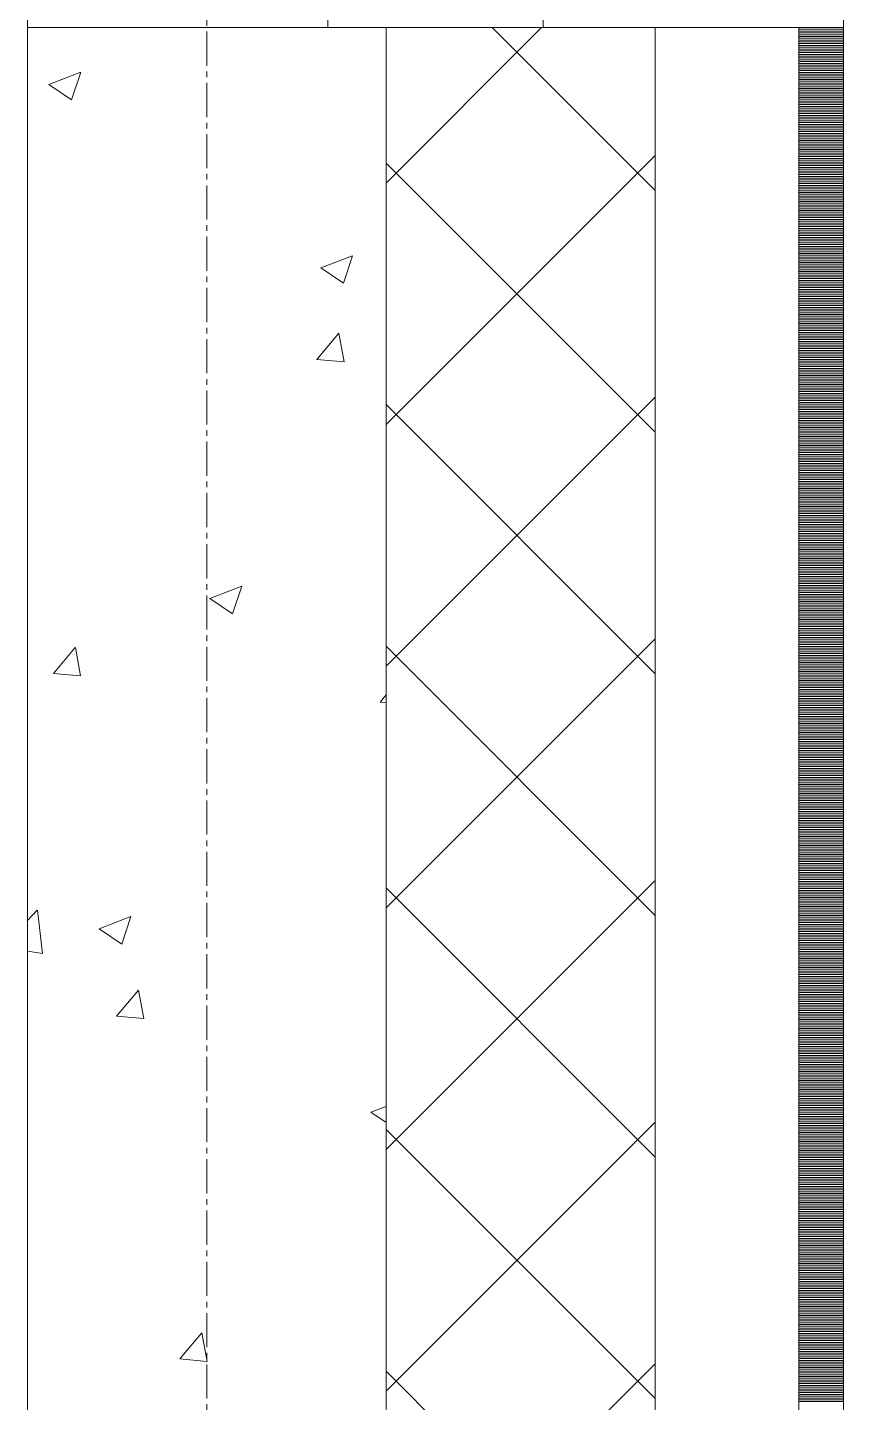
# Model space of a CAD drawing. Header units: millimetres. Extents: x -7155 to 483283, y -227682 to 148426.
# Drawn here: x 20000 to 20455, y 33933 to 34700 of the extents above; entities that cross this region are included whole.
import ezdxf

# ---------------------------------------------------------------- set-up
doc = ezdxf.new("R2010")
doc.units = ezdxf.units.MM
doc.linetypes.add('CENTER2', pattern=[28.575, 19.05, -3.175, 3.175, -3.175])
for name, color, linetype, lineweight in [('A-Wall_Материал_Газоблок_Контур', 250, 'Continuous', 0), ('АР_Окна', 4, 'Continuous', 5), ('АР_Стены ПЕНОблок', 52, 'Continuous', 20), ('АР_Тонкая', 254, 'Continuous', 5), ('АР_Утеплитель', 31, 'Continuous', 0), ('АР_Штриховка', 8, 'Continuous', 0)]:
    doc.layers.add(name, color=color, linetype=linetype, lineweight=lineweight)
doc.layers.add('АР_Оси_РД_100', color=7, linetype='Continuous', lineweight=0, true_color=0x525252)
doc.layers.add('РД_Оси_100', color=7, linetype='Continuous', lineweight=0, true_color=0x525252)

# ---------------------------------------------------------------- blocks, each defined once
blk = doc.blocks.new('СОШ_2200_АР_ОСИ_М100_28.05.24')
at = {"layer": 'АР_Оси_РД_100', "linetype": 'CENTER2'}
blk.add_line((20100, -6155), (20100, 139938.679), dxfattribs=at)

msp = doc.modelspace()

# ---------------------------------------------------------------- linework, layer by layer
at = {"layer": 'A-Wall_Материал_Газоблок_Контур', "color": 18, "linetype": 'Continuous', "lineweight": 0, "true_color": 0x000000}
for p, q in [((20000, 38000), (20000, 34700)), ((20455, 34700), (20455, 38000))]:
    msp.add_line(p, q, dxfattribs=at)
at = {"layer": 'АР_Окна', "color": 18, "linetype": 'Continuous', "lineweight": 5, "true_color": 0x000000}
msp.add_line((20455, 38000), (20455, 34700), dxfattribs=at)
msp.add_lwpolyline([(20287.5, 34750), (20287.5, 34700), (20167.5, 34700), (20167.5, 34750)], close=True, dxfattribs=at)
at = {"layer": 'АР_Стены ПЕНОблок', "color": 18, "linetype": 'Continuous', "lineweight": 20, "true_color": 0x000000}
for p, q in [((20200, 34700), (20000, 34700)), ((20000, 34700), (20000, 33700)), ((20200, 33700), (20200, 34700))]:
    msp.add_line(p, q, dxfattribs=at)
at = {"layer": 'АР_Тонкая', "color": 18, "linetype": 'Continuous', "lineweight": 5, "true_color": 0x000000}
for p, q in [((20430, 34700), (20350, 34700)), ((20350, 34700), (20350, 33700)), ((20430, 33700), (20430, 34700)), ((20455, 34700), (20430, 34700)), ((20430, 34700), (20430, 33700)), ((20455, 33700), (20455, 34700))]:
    msp.add_line(p, q, dxfattribs=at)
at = {"layer": 'АР_Утеплитель', "color": 18, "linetype": 'Continuous', "lineweight": 0, "true_color": 0x000000}
for p, q in [((20350, 34700), (20200, 34700)), ((20200, 34700), (20200, 33700)), ((20350, 33700), (20350, 34700))]:
    msp.add_line(p, q, dxfattribs=at)
at = {"layer": 'АР_Штриховка', "color": 18, "linetype": 'Continuous', "lineweight": 0, "true_color": 0x000000}
for p, q in [((20200, 34613.31), (20286.69, 34700)), ((20350, 34609.17), (20259.17, 34700)), ((20430, 34699), (20455, 34699)), ((20430, 34698), (20455, 34698)), ((20430, 34697), (20455, 34697)), ((20430, 34696), (20455, 34696)), ((20430, 34695), (20455, 34695)), ((20430, 34694), (20455, 34694)), ((20430, 34693), (20455, 34693)), ((20430, 34692), (20455, 34692)), ((20430, 34691), (20455, 34691)), ((20430, 34690), (20455, 34690)), ((20430, 34689), (20455, 34689)), ((20430, 34688), (20455, 34688)), ((20430, 34687), (20455, 34687)), ((20430, 34686), (20455, 34686)), ((20430, 34685), (20455, 34685)), ((20430, 34684), (20455, 34684)), ((20430, 34683), (20455, 34683)), ((20430, 34682), (20455, 34682)), ((20430, 34681), (20455, 34681)), ((20430, 34680), (20455, 34680)), ((20430, 34679), (20455, 34679)), ((20430, 34678), (20455, 34678)), ((20430, 34677), (20455, 34677)), ((20011.89, 34668.23), (20029.68, 34675.06)), ((20024.52, 34659.68), (20029.67, 34675.03)), ((20430, 34676), (20455, 34676)), ((20430, 34675), (20455, 34675)), ((20430, 34674), (20455, 34674)), ((20430, 34673), (20455, 34673)), ((20430, 34672), (20455, 34672)), ((20430, 34671), (20455, 34671)), ((20430, 34670), (20455, 34670)), ((20430, 34669), (20455, 34669)), ((20011.88, 34668.2), (20024.51, 34659.68)), ((20430, 34668), (20455, 34668)), ((20430, 34667), (20455, 34667)), ((20430, 34666), (20455, 34666)), ((20430, 34665), (20455, 34665)), ((20430, 34664), (20455, 34664)), ((20430, 34663), (20455, 34663)), ((20430, 34662), (20455, 34662)), ((20430, 34661), (20455, 34661)), ((20430, 34660), (20455, 34660)), ((20430, 34659), (20455, 34659)), ((20430, 34658), (20455, 34658)), ((20430, 34657), (20455, 34657)), ((20430, 34656), (20455, 34656)), ((20430, 34655), (20455, 34655)), ((20430, 34654), (20455, 34654)), ((20430, 34653), (20455, 34653)), ((20430, 34652), (20455, 34652)), ((20430, 34651), (20455, 34651)), ((20430, 34650), (20455, 34650)), ((20430, 34649), (20455, 34649)), ((20430, 34648), (20455, 34648)), ((20430, 34647), (20455, 34647)), ((20430, 34646), (20455, 34646)), ((20430, 34645), (20455, 34645)), ((20430, 34644), (20455, 34644)), ((20430, 34643), (20455, 34643)), ((20430, 34642), (20455, 34642)), ((20430, 34641), (20455, 34641)), ((20430, 34640), (20455, 34640)), ((20430, 34639), (20455, 34639)), ((20430, 34638), (20455, 34638)), ((20430, 34637), (20455, 34637)), ((20430, 34636), (20455, 34636)), ((20430, 34635), (20455, 34635)), ((20430, 34634), (20455, 34634)), ((20430, 34633), (20455, 34633)), ((20430, 34632), (20455, 34632)), ((20430, 34631), (20455, 34631)), ((20200, 34478.61), (20350, 34628.61)), ((20350, 34474.46), (20200, 34624.46)), ((20430, 34630), (20455, 34630)), ((20430, 34629), (20455, 34629)), ((20430, 34628), (20455, 34628)), ((20430, 34627), (20455, 34627)), ((20430, 34626), (20455, 34626)), ((20430, 34625), (20455, 34625)), ((20430, 34624), (20455, 34624)), ((20430, 34623), (20455, 34623)), ((20430, 34622), (20455, 34622)), ((20430, 34621), (20455, 34621)), ((20430, 34620), (20455, 34620)), ((20430, 34619), (20455, 34619)), ((20430, 34618), (20455, 34618)), ((20430, 34617), (20455, 34617)), ((20430, 34616), (20455, 34616)), ((20430, 34615), (20455, 34615)), ((20430, 34614), (20455, 34614)), ((20430, 34613), (20455, 34613)), ((20430, 34612), (20455, 34612)), ((20430, 34611), (20455, 34611)), ((20430, 34610), (20455, 34610)), ((20430, 34609), (20455, 34609)), ((20430, 34608), (20455, 34608)), ((20430, 34607), (20455, 34607)), ((20430, 34606), (20455, 34606)), ((20430, 34605), (20455, 34605)), ((20430, 34604), (20455, 34604)), ((20430, 34603), (20455, 34603)), ((20430, 34602), (20455, 34602)), ((20430, 34601), (20455, 34601)), ((20430, 34600), (20455, 34600)), ((20430, 34599), (20455, 34599)), ((20430, 34598), (20455, 34598)), ((20430, 34597), (20455, 34597)), ((20430, 34596), (20455, 34596)), ((20430, 34595), (20455, 34595)), ((20430, 34594), (20455, 34594)), ((20430, 34593), (20455, 34593)), ((20430, 34592), (20455, 34592)), ((20430, 34591), (20455, 34591)), ((20430, 34590), (20455, 34590)), ((20430, 34589), (20455, 34589)), ((20430, 34588), (20455, 34588)), ((20430, 34587), (20455, 34587)), ((20430, 34586), (20455, 34586)), ((20430, 34585), (20455, 34585)), ((20430, 34584), (20455, 34584)), ((20430, 34583), (20455, 34583)), ((20430, 34582), (20455, 34582)), ((20430, 34581), (20455, 34581)), ((20430, 34580), (20455, 34580)), ((20430, 34579), (20455, 34579)), ((20430, 34578), (20455, 34578)), ((20430, 34577), (20455, 34577)), ((20163.51, 34565.97), (20181.29, 34572.8)), ((20176.13, 34557.41), (20181.28, 34572.76)), ((20430, 34576), (20455, 34576)), ((20430, 34575), (20455, 34575)), ((20430, 34574), (20455, 34574)), ((20430, 34573), (20455, 34573)), ((20430, 34572), (20455, 34572)), ((20430, 34571), (20455, 34571)), ((20430, 34570), (20455, 34570)), ((20163.49, 34565.94), (20176.13, 34557.42)), ((20430, 34569), (20455, 34569)), ((20430, 34568), (20455, 34568)), ((20430, 34567), (20455, 34567)), ((20430, 34566), (20455, 34566)), ((20430, 34565), (20455, 34565)), ((20430, 34564), (20455, 34564)), ((20430, 34563), (20455, 34563)), ((20430, 34562), (20455, 34562)), ((20430, 34561), (20455, 34561)), ((20430, 34560), (20455, 34560)), ((20430, 34559), (20455, 34559)), ((20430, 34558), (20455, 34558)), ((20430, 34557), (20455, 34557)), ((20430, 34556), (20455, 34556)), ((20430, 34555), (20455, 34555)), ((20430, 34554), (20455, 34554)), ((20430, 34553), (20455, 34553)), ((20430, 34552), (20455, 34552)), ((20430, 34551), (20455, 34551)), ((20430, 34550), (20455, 34550)), ((20430, 34549), (20455, 34549)), ((20430, 34548), (20455, 34548)), ((20430, 34547), (20455, 34547)), ((20430, 34546), (20455, 34546)), ((20430, 34545), (20455, 34545)), ((20430, 34544), (20455, 34544)), ((20430, 34543), (20455, 34543)), ((20430, 34542), (20455, 34542)), ((20430, 34541), (20455, 34541)), ((20430, 34540), (20455, 34540)), ((20430, 34539), (20455, 34539)), ((20430, 34538), (20455, 34538)), ((20430, 34537), (20455, 34537)), ((20430, 34536), (20455, 34536)), ((20430, 34535), (20455, 34535)), ((20430, 34534), (20455, 34534)), ((20430, 34533), (20455, 34533)), ((20430, 34532), (20455, 34532)), ((20430, 34531), (20455, 34531)), ((20161.35, 34514.99), (20173.6, 34529.58)), ((20176.56, 34513.66), (20173.62, 34529.58)), ((20430, 34530), (20455, 34530)), ((20430, 34529), (20455, 34529)), ((20430, 34528), (20455, 34528)), ((20430, 34527), (20455, 34527)), ((20430, 34526), (20455, 34526)), ((20430, 34525), (20455, 34525)), ((20430, 34524), (20455, 34524)), ((20430, 34523), (20455, 34523)), ((20430, 34522), (20455, 34522)), ((20430, 34521), (20455, 34521)), ((20430, 34520), (20455, 34520)), ((20430, 34519), (20455, 34519)), ((20430, 34518), (20455, 34518)), ((20430, 34517), (20455, 34517)), ((20430, 34516), (20455, 34516)), ((20161.35, 34514.99), (20176.53, 34513.66)), ((20430, 34515), (20455, 34515)), ((20430, 34514), (20455, 34514)), ((20430, 34513), (20455, 34513)), ((20430, 34512), (20455, 34512)), ((20430, 34511), (20455, 34511)), ((20430, 34510), (20455, 34510)), ((20430, 34509), (20455, 34509)), ((20430, 34508), (20455, 34508)), ((20430, 34507), (20455, 34507)), ((20430, 34506), (20455, 34506)), ((20430, 34505), (20455, 34505)), ((20430, 34504), (20455, 34504)), ((20430, 34503), (20455, 34503)), ((20430, 34502), (20455, 34502)), ((20430, 34501), (20455, 34501)), ((20200, 34343.9), (20350, 34493.9)), ((20430, 34500), (20455, 34500)), ((20430, 34499), (20455, 34499)), ((20430, 34498), (20455, 34498)), ((20430, 34497), (20455, 34497)), ((20430, 34496), (20455, 34496)), ((20430, 34495), (20455, 34495)), ((20430, 34494), (20455, 34494)), ((20430, 34493), (20455, 34493)), ((20350, 34339.76), (20200, 34489.76)), ((20430, 34492), (20455, 34492)), ((20430, 34491), (20455, 34491)), ((20430, 34490), (20455, 34490)), ((20430, 34489), (20455, 34489)), ((20430, 34488), (20455, 34488)), ((20430, 34487), (20455, 34487)), ((20430, 34486), (20455, 34486)), ((20430, 34485), (20455, 34485)), ((20430, 34484), (20455, 34484)), ((20430, 34483), (20455, 34483)), ((20430, 34482), (20455, 34482)), ((20430, 34481), (20455, 34481)), ((20430, 34480), (20455, 34480)), ((20430, 34479), (20455, 34479)), ((20430, 34478), (20455, 34478)), ((20430, 34477), (20455, 34477)), ((20430, 34476), (20455, 34476)), ((20430, 34475), (20455, 34475)), ((20430, 34474), (20455, 34474)), ((20430, 34473), (20455, 34473)), ((20430, 34472), (20455, 34472)), ((20430, 34471), (20455, 34471)), ((20430, 34470), (20455, 34470)), ((20430, 34469), (20455, 34469)), ((20430, 34468), (20455, 34468)), ((20430, 34467), (20455, 34467)), ((20430, 34466), (20455, 34466)), ((20430, 34465), (20455, 34465)), ((20430, 34464), (20455, 34464)), ((20430, 34463), (20455, 34463)), ((20430, 34462), (20455, 34462)), ((20430, 34461), (20455, 34461)), ((20430, 34460), (20455, 34460)), ((20430, 34459), (20455, 34459)), ((20430, 34458), (20455, 34458)), ((20430, 34457), (20455, 34457)), ((20430, 34456), (20455, 34456)), ((20430, 34455), (20455, 34455)), ((20430, 34454), (20455, 34454)), ((20430, 34453), (20455, 34453)), ((20430, 34452), (20455, 34452)), ((20430, 34451), (20455, 34451)), ((20430, 34450), (20455, 34450)), ((20430, 34449), (20455, 34449)), ((20430, 34448), (20455, 34448)), ((20430, 34447), (20455, 34447)), ((20430, 34446), (20455, 34446)), ((20430, 34445), (20455, 34445)), ((20430, 34444), (20455, 34444)), ((20430, 34443), (20455, 34443)), ((20430, 34442), (20455, 34442)), ((20430, 34441), (20455, 34441)), ((20430, 34440), (20455, 34440)), ((20430, 34439), (20455, 34439)), ((20430, 34438), (20455, 34438)), ((20430, 34437), (20455, 34437)), ((20430, 34436), (20455, 34436)), ((20430, 34435), (20455, 34435)), ((20430, 34434), (20455, 34434)), ((20430, 34433), (20455, 34433)), ((20430, 34432), (20455, 34432)), ((20430, 34431), (20455, 34431)), ((20430, 34430), (20455, 34430)), ((20430, 34429), (20455, 34429)), ((20430, 34428), (20455, 34428)), ((20430, 34427), (20455, 34427)), ((20430, 34426), (20455, 34426)), ((20430, 34425), (20455, 34425)), ((20430, 34424), (20455, 34424)), ((20430, 34423), (20455, 34423)), ((20430, 34422), (20455, 34422)), ((20430, 34421), (20455, 34421)), ((20430, 34420), (20455, 34420)), ((20430, 34419), (20455, 34419)), ((20430, 34418), (20455, 34418)), ((20430, 34417), (20455, 34417)), ((20430, 34416), (20455, 34416)), ((20430, 34415), (20455, 34415)), ((20430, 34414), (20455, 34414)), ((20430, 34413), (20455, 34413)), ((20430, 34412), (20455, 34412)), ((20430, 34411), (20455, 34411)), ((20430, 34410), (20455, 34410)), ((20430, 34409), (20455, 34409)), ((20430, 34408), (20455, 34408)), ((20430, 34407), (20455, 34407)), ((20430, 34406), (20455, 34406)), ((20430, 34405), (20455, 34405)), ((20430, 34404), (20455, 34404)), ((20430, 34403), (20455, 34403)), ((20430, 34402), (20455, 34402)), ((20430, 34401), (20455, 34401)), ((20430, 34400), (20455, 34400)), ((20430, 34399), (20455, 34399)), ((20430, 34398), (20455, 34398)), ((20430, 34397), (20455, 34397)), ((20430, 34396), (20455, 34396)), ((20430, 34395), (20455, 34395)), ((20430, 34394), (20455, 34394)), ((20430, 34393), (20455, 34393)), ((20101.71, 34381.78), (20119.49, 34388.61)), ((20114.33, 34373.23), (20119.48, 34388.58)), ((20430, 34392), (20455, 34392)), ((20430, 34391), (20455, 34391)), ((20430, 34390), (20455, 34390)), ((20430, 34389), (20455, 34389)), ((20430, 34388), (20455, 34388)), ((20430, 34387), (20455, 34387)), ((20430, 34386), (20455, 34386)), ((20101.69, 34381.75), (20114.33, 34373.23)), ((20430, 34385), (20455, 34385)), ((20430, 34384), (20455, 34384)), ((20430, 34383), (20455, 34383)), ((20430, 34382), (20455, 34382)), ((20430, 34381), (20455, 34381)), ((20430, 34380), (20455, 34380)), ((20430, 34379), (20455, 34379)), ((20430, 34378), (20455, 34378)), ((20430, 34377), (20455, 34377)), ((20430, 34376), (20455, 34376)), ((20430, 34375), (20455, 34375)), ((20430, 34374), (20455, 34374)), ((20430, 34373), (20455, 34373)), ((20430, 34372), (20455, 34372)), ((20430, 34371), (20455, 34371)), ((20430, 34370), (20455, 34370)), ((20430, 34369), (20455, 34369)), ((20430, 34368), (20455, 34368)), ((20430, 34367), (20455, 34367)), ((20430, 34366), (20455, 34366)), ((20430, 34365), (20455, 34365)), ((20430, 34364), (20455, 34364)), ((20430, 34363), (20455, 34363)), ((20200, 34209.2), (20350, 34359.2)), ((20350, 34205.06), (20200, 34355.06)), ((20430, 34362), (20455, 34362)), ((20430, 34361), (20455, 34361)), ((20430, 34360), (20455, 34360)), ((20430, 34359), (20455, 34359)), ((20430, 34358), (20455, 34358)), ((20430, 34357), (20455, 34357)), ((20430, 34356), (20455, 34356)), ((20430, 34355), (20455, 34355)), ((20014.41, 34339.87), (20026.65, 34354.46)), ((20029.62, 34338.54), (20026.68, 34354.47)), ((20430, 34354), (20455, 34354)), ((20430, 34353), (20455, 34353)), ((20430, 34352), (20455, 34352)), ((20430, 34351), (20455, 34351)), ((20430, 34350), (20455, 34350)), ((20430, 34349), (20455, 34349)), ((20430, 34348), (20455, 34348)), ((20430, 34347), (20455, 34347)), ((20014.41, 34339.87), (20029.59, 34338.54)), ((20430, 34346), (20455, 34346)), ((20430, 34345), (20455, 34345)), ((20430, 34344), (20455, 34344)), ((20430, 34343), (20455, 34343)), ((20430, 34342), (20455, 34342)), ((20430, 34341), (20455, 34341)), ((20430, 34340), (20455, 34340)), ((20430, 34339), (20455, 34339)), ((20430, 34338), (20455, 34338)), ((20430, 34337), (20455, 34337)), ((20430, 34336), (20455, 34336)), ((20430, 34335), (20455, 34335)), ((20430, 34334), (20455, 34334)), ((20430, 34333), (20455, 34333)), ((20430, 34332), (20455, 34332)), ((20196.59, 34323.93), (20200, 34327.99)), ((20196.59, 34323.93), (20200, 34323.63)), ((20430, 34331), (20455, 34331)), ((20430, 34330), (20455, 34330)), ((20430, 34329), (20455, 34329)), ((20430, 34328), (20455, 34328)), ((20430, 34327), (20455, 34327)), ((20430, 34326), (20455, 34326)), ((20430, 34325), (20455, 34325)), ((20430, 34324), (20455, 34324)), ((20430, 34323), (20455, 34323)), ((20430, 34322), (20455, 34322)), ((20430, 34321), (20455, 34321)), ((20430, 34320), (20455, 34320)), ((20430, 34319), (20455, 34319)), ((20430, 34318), (20455, 34318)), ((20430, 34317), (20455, 34317)), ((20430, 34316), (20455, 34316)), ((20430, 34315), (20455, 34315)), ((20430, 34314), (20455, 34314)), ((20430, 34313), (20455, 34313)), ((20430, 34312), (20455, 34312)), ((20430, 34311), (20455, 34311)), ((20430, 34310), (20455, 34310)), ((20430, 34309), (20455, 34309)), ((20430, 34308), (20455, 34308)), ((20430, 34307), (20455, 34307)), ((20430, 34306), (20455, 34306)), ((20430, 34305), (20455, 34305)), ((20430, 34304), (20455, 34304)), ((20430, 34303), (20455, 34303)), ((20430, 34302), (20455, 34302)), ((20430, 34301), (20455, 34301)), ((20430, 34300), (20455, 34300)), ((20430, 34299), (20455, 34299)), ((20430, 34298), (20455, 34298)), ((20430, 34297), (20455, 34297)), ((20430, 34296), (20455, 34296)), ((20430, 34295), (20455, 34295)), ((20430, 34294), (20455, 34294)), ((20430, 34293), (20455, 34293)), ((20430, 34292), (20455, 34292)), ((20430, 34291), (20455, 34291)), ((20430, 34290), (20455, 34290)), ((20430, 34289), (20455, 34289)), ((20430, 34288), (20455, 34288)), ((20430, 34287), (20455, 34287)), ((20430, 34286), (20455, 34286)), ((20430, 34285), (20455, 34285)), ((20430, 34284), (20455, 34284)), ((20430, 34283), (20455, 34283)), ((20430, 34282), (20455, 34282)), ((20430, 34281), (20455, 34281)), ((20430, 34280), (20455, 34280)), ((20430, 34279), (20455, 34279)), ((20430, 34278), (20455, 34278)), ((20430, 34277), (20455, 34277)), ((20430, 34276), (20455, 34276)), ((20430, 34275), (20455, 34275)), ((20430, 34274), (20455, 34274)), ((20430, 34273), (20455, 34273)), ((20430, 34272), (20455, 34272)), ((20430, 34271), (20455, 34271)), ((20430, 34270), (20455, 34270)), ((20430, 34269), (20455, 34269)), ((20430, 34268), (20455, 34268)), ((20430, 34267), (20455, 34267)), ((20430, 34266), (20455, 34266)), ((20430, 34265), (20455, 34265)), ((20430, 34264), (20455, 34264)), ((20430, 34263), (20455, 34263)), ((20430, 34262), (20455, 34262)), ((20430, 34261), (20455, 34261)), ((20430, 34260), (20455, 34260)), ((20430, 34259), (20455, 34259)), ((20430, 34258), (20455, 34258)), ((20430, 34257), (20455, 34257)), ((20430, 34256), (20455, 34256)), ((20430, 34255), (20455, 34255)), ((20430, 34254), (20455, 34254)), ((20430, 34253), (20455, 34253)), ((20430, 34252), (20455, 34252)), ((20430, 34251), (20455, 34251)), ((20430, 34250), (20455, 34250)), ((20430, 34249), (20455, 34249)), ((20430, 34248), (20455, 34248)), ((20430, 34247), (20455, 34247)), ((20430, 34246), (20455, 34246)), ((20430, 34245), (20455, 34245)), ((20430, 34244), (20455, 34244)), ((20430, 34243), (20455, 34243)), ((20430, 34242), (20455, 34242)), ((20430, 34241), (20455, 34241)), ((20430, 34240), (20455, 34240)), ((20430, 34239), (20455, 34239)), ((20430, 34238), (20455, 34238)), ((20430, 34237), (20455, 34237)), ((20430, 34236), (20455, 34236)), ((20430, 34235), (20455, 34235)), ((20430, 34234), (20455, 34234)), ((20430, 34233), (20455, 34233)), ((20430, 34232), (20455, 34232)), ((20200, 34074.5), (20350, 34224.5)), ((20430, 34231), (20455, 34231)), ((20430, 34230), (20455, 34230)), ((20430, 34229), (20455, 34229)), ((20430, 34228), (20455, 34228)), ((20430, 34227), (20455, 34227)), ((20430, 34226), (20455, 34226)), ((20430, 34225), (20455, 34225)), ((20350, 34070.35), (20200, 34220.35)), ((20430, 34224), (20455, 34224)), ((20430, 34223), (20455, 34223)), ((20430, 34222), (20455, 34222)), ((20430, 34221), (20455, 34221)), ((20430, 34220), (20455, 34220)), ((20430, 34219), (20455, 34219)), ((20430, 34218), (20455, 34218)), ((20430, 34217), (20455, 34217)), ((20430, 34216), (20455, 34216)), ((20430, 34215), (20455, 34215)), ((20430, 34214), (20455, 34214)), ((20430, 34213), (20455, 34213)), ((20430, 34212), (20455, 34212)), ((20430, 34211), (20455, 34211)), ((20430, 34210), (20455, 34210)), ((20430, 34209), (20455, 34209)), ((20000, 34202.26), (20005.48, 34207.98)), ((20008.3, 34183.86), (20005.49, 34207.98)), ((20039.9, 34197.59), (20057.69, 34204.42)), ((20052.53, 34189.04), (20057.68, 34204.39)), ((20430, 34208), (20455, 34208)), ((20430, 34207), (20455, 34207)), ((20430, 34206), (20455, 34206)), ((20430, 34205), (20455, 34205)), ((20430, 34204), (20455, 34204)), ((20430, 34203), (20455, 34203)), ((20430, 34202), (20455, 34202)), ((20039.89, 34197.56), (20052.52, 34189.04)), ((20430, 34201), (20455, 34201)), ((20430, 34200), (20455, 34200)), ((20430, 34199), (20455, 34199)), ((20430, 34198), (20455, 34198)), ((20430, 34197), (20455, 34197)), ((20430, 34196), (20455, 34196)), ((20430, 34195), (20455, 34195)), ((20430, 34194), (20455, 34194)), ((20430, 34193), (20455, 34193)), ((20430, 34192), (20455, 34192)), ((20430, 34191), (20455, 34191)), ((20430, 34190), (20455, 34190)), ((20430, 34189), (20455, 34189)), ((20430, 34188), (20455, 34188)), ((20430, 34187), (20455, 34187)), ((20430, 34186), (20455, 34186)), ((20000, 34185.13), (20008.3, 34183.84)), ((20430, 34185), (20455, 34185)), ((20430, 34184), (20455, 34184)), ((20430, 34183), (20455, 34183)), ((20430, 34182), (20455, 34182)), ((20430, 34181), (20455, 34181)), ((20430, 34180), (20455, 34180)), ((20430, 34179), (20455, 34179)), ((20430, 34178), (20455, 34178)), ((20430, 34177), (20455, 34177)), ((20430, 34176), (20455, 34176)), ((20430, 34175), (20455, 34175)), ((20430, 34174), (20455, 34174)), ((20430, 34173), (20455, 34173)), ((20430, 34172), (20455, 34172)), ((20430, 34171), (20455, 34171)), ((20049.65, 34148.81), (20061.9, 34163.41)), ((20064.86, 34147.49), (20061.92, 34163.41)), ((20430, 34170), (20455, 34170)), ((20430, 34169), (20455, 34169)), ((20430, 34168), (20455, 34168)), ((20430, 34167), (20455, 34167)), ((20430, 34166), (20455, 34166)), ((20430, 34165), (20455, 34165)), ((20430, 34164), (20455, 34164)), ((20430, 34163), (20455, 34163)), ((20430, 34162), (20455, 34162)), ((20430, 34161), (20455, 34161)), ((20430, 34160), (20455, 34160)), ((20430, 34159), (20455, 34159)), ((20430, 34158), (20455, 34158)), ((20430, 34157), (20455, 34157)), ((20430, 34156), (20455, 34156)), ((20049.65, 34148.81), (20064.83, 34147.48)), ((20430, 34155), (20455, 34155)), ((20430, 34154), (20455, 34154)), ((20430, 34153), (20455, 34153)), ((20430, 34152), (20455, 34152)), ((20430, 34151), (20455, 34151)), ((20430, 34150), (20455, 34150)), ((20430, 34149), (20455, 34149)), ((20430, 34148), (20455, 34148)), ((20430, 34147), (20455, 34147)), ((20430, 34146), (20455, 34146)), ((20430, 34145), (20455, 34145)), ((20430, 34144), (20455, 34144)), ((20430, 34143), (20455, 34143)), ((20430, 34142), (20455, 34142)), ((20430, 34141), (20455, 34141)), ((20430, 34140), (20455, 34140)), ((20430, 34139), (20455, 34139)), ((20430, 34138), (20455, 34138)), ((20430, 34137), (20455, 34137)), ((20430, 34136), (20455, 34136)), ((20430, 34135), (20455, 34135)), ((20430, 34134), (20455, 34134)), ((20430, 34133), (20455, 34133)), ((20430, 34132), (20455, 34132)), ((20430, 34131), (20455, 34131)), ((20430, 34130), (20455, 34130)), ((20430, 34129), (20455, 34129)), ((20430, 34128), (20455, 34128)), ((20430, 34127), (20455, 34127)), ((20430, 34126), (20455, 34126)), ((20430, 34125), (20455, 34125)), ((20430, 34124), (20455, 34124)), ((20430, 34123), (20455, 34123)), ((20430, 34122), (20455, 34122)), ((20430, 34121), (20455, 34121)), ((20430, 34120), (20455, 34120)), ((20430, 34119), (20455, 34119)), ((20430, 34118), (20455, 34118)), ((20430, 34117), (20455, 34117)), ((20430, 34116), (20455, 34116)), ((20430, 34115), (20455, 34115)), ((20430, 34114), (20455, 34114)), ((20430, 34113), (20455, 34113)), ((20430, 34112), (20455, 34112)), ((20430, 34111), (20455, 34111)), ((20430, 34110), (20455, 34110)), ((20430, 34109), (20455, 34109)), ((20430, 34108), (20455, 34108)), ((20430, 34107), (20455, 34107)), ((20430, 34106), (20455, 34106)), ((20430, 34105), (20455, 34105)), ((20430, 34104), (20455, 34104)), ((20430, 34103), (20455, 34103)), ((20430, 34102), (20455, 34102)), ((20191.5, 34095.3), (20200, 34089.57)), ((20191.52, 34095.33), (20200, 34098.58)), ((20430, 34101), (20455, 34101)), ((20430, 34100), (20455, 34100)), ((20430, 34099), (20455, 34099)), ((20430, 34098), (20455, 34098)), ((20430, 34097), (20455, 34097)), ((20430, 34096), (20455, 34096)), ((20430, 34095), (20455, 34095)), ((20430, 34094), (20455, 34094)), ((20200, 33939.79), (20350, 34089.79)), ((20430, 34093), (20455, 34093)), ((20430, 34092), (20455, 34092)), ((20430, 34091), (20455, 34091)), ((20430, 34090), (20455, 34090)), ((20430, 34089), (20455, 34089)), ((20430, 34088), (20455, 34088)), ((20430, 34087), (20455, 34087)), ((20350, 33935.65), (20200, 34085.65)), ((20430, 34086), (20455, 34086)), ((20430, 34085), (20455, 34085)), ((20430, 34084), (20455, 34084)), ((20430, 34083), (20455, 34083)), ((20430, 34082), (20455, 34082)), ((20430, 34081), (20455, 34081)), ((20430, 34080), (20455, 34080)), ((20430, 34079), (20455, 34079)), ((20430, 34078), (20455, 34078)), ((20430, 34077), (20455, 34077)), ((20430, 34076), (20455, 34076)), ((20430, 34075), (20455, 34075)), ((20430, 34074), (20455, 34074)), ((20430, 34073), (20455, 34073)), ((20430, 34072), (20455, 34072)), ((20430, 34071), (20455, 34071)), ((20430, 34070), (20455, 34070)), ((20430, 34069), (20455, 34069)), ((20430, 34068), (20455, 34068)), ((20430, 34067), (20455, 34067)), ((20430, 34066), (20455, 34066)), ((20430, 34065), (20455, 34065)), ((20430, 34064), (20455, 34064)), ((20430, 34063), (20455, 34063)), ((20430, 34062), (20455, 34062)), ((20430, 34061), (20455, 34061)), ((20430, 34060), (20455, 34060)), ((20430, 34059), (20455, 34059)), ((20430, 34058), (20455, 34058)), ((20430, 34057), (20455, 34057)), ((20430, 34056), (20455, 34056)), ((20430, 34055), (20455, 34055)), ((20430, 34054), (20455, 34054)), ((20430, 34053), (20455, 34053)), ((20430, 34052), (20455, 34052)), ((20430, 34051), (20455, 34051)), ((20430, 34050), (20455, 34050)), ((20430, 34049), (20455, 34049)), ((20430, 34048), (20455, 34048)), ((20430, 34047), (20455, 34047)), ((20430, 34046), (20455, 34046)), ((20430, 34045), (20455, 34045)), ((20430, 34044), (20455, 34044)), ((20430, 34043), (20455, 34043)), ((20430, 34042), (20455, 34042)), ((20430, 34041), (20455, 34041)), ((20430, 34040), (20455, 34040)), ((20430, 34039), (20455, 34039)), ((20430, 34038), (20455, 34038)), ((20430, 34037), (20455, 34037)), ((20430, 34036), (20455, 34036)), ((20430, 34035), (20455, 34035)), ((20430, 34034), (20455, 34034)), ((20430, 34033), (20455, 34033)), ((20430, 34032), (20455, 34032)), ((20430, 34031), (20455, 34031)), ((20430, 34030), (20455, 34030)), ((20430, 34029), (20455, 34029)), ((20430, 34028), (20455, 34028)), ((20430, 34027), (20455, 34027)), ((20430, 34026), (20455, 34026)), ((20430, 34025), (20455, 34025)), ((20430, 34024), (20455, 34024)), ((20430, 34023), (20455, 34023)), ((20430, 34022), (20455, 34022)), ((20430, 34021), (20455, 34021)), ((20430, 34020), (20455, 34020)), ((20430, 34019), (20455, 34019)), ((20430, 34018), (20455, 34018)), ((20430, 34017), (20455, 34017)), ((20430, 34016), (20455, 34016)), ((20430, 34015), (20455, 34015)), ((20430, 34014), (20455, 34014)), ((20430, 34013), (20455, 34013)), ((20430, 34012), (20455, 34012)), ((20430, 34011), (20455, 34011)), ((20430, 34010), (20455, 34010)), ((20430, 34009), (20455, 34009)), ((20430, 34008), (20455, 34008)), ((20430, 34007), (20455, 34007)), ((20430, 34006), (20455, 34006)), ((20430, 34005), (20455, 34005)), ((20430, 34004), (20455, 34004)), ((20430, 34003), (20455, 34003)), ((20430, 34002), (20455, 34002)), ((20430, 34001), (20455, 34001)), ((20430, 34000), (20455, 34000)), ((20430, 33999), (20455, 33999)), ((20430, 33998), (20455, 33998)), ((20430, 33997), (20455, 33997)), ((20430, 33996), (20455, 33996)), ((20430, 33995), (20455, 33995)), ((20430, 33994), (20455, 33994)), ((20430, 33993), (20455, 33993)), ((20430, 33992), (20455, 33992)), ((20430, 33991), (20455, 33991)), ((20430, 33990), (20455, 33990)), ((20430, 33989), (20455, 33989)), ((20430, 33988), (20455, 33988)), ((20430, 33987), (20455, 33987)), ((20430, 33986), (20455, 33986)), ((20430, 33985), (20455, 33985)), ((20430, 33984), (20455, 33984)), ((20430, 33983), (20455, 33983)), ((20430, 33982), (20455, 33982)), ((20430, 33981), (20455, 33981)), ((20430, 33980), (20455, 33980)), ((20430, 33979), (20455, 33979)), ((20084.9, 33957.76), (20097.14, 33972.35)), ((20100.1, 33956.43), (20097.17, 33972.35)), ((20430, 33978), (20455, 33978)), ((20430, 33977), (20455, 33977)), ((20430, 33976), (20455, 33976)), ((20430, 33975), (20455, 33975)), ((20430, 33974), (20455, 33974)), ((20430, 33973), (20455, 33973)), ((20430, 33972), (20455, 33972)), ((20430, 33971), (20455, 33971)), ((20430, 33970), (20455, 33970)), ((20430, 33969), (20455, 33969)), ((20430, 33968), (20455, 33968)), ((20430, 33967), (20455, 33967)), ((20430, 33966), (20455, 33966)), ((20430, 33965), (20455, 33965)), ((20430, 33964), (20455, 33964)), ((20084.9, 33957.75), (20100.08, 33956.43)), ((20430, 33963), (20455, 33963)), ((20430, 33962), (20455, 33962)), ((20430, 33961), (20455, 33961)), ((20430, 33960), (20455, 33960)), ((20430, 33959), (20455, 33959)), ((20430, 33958), (20455, 33958)), ((20430, 33957), (20455, 33957)), ((20430, 33956), (20455, 33956)), ((20200, 33805.09), (20350, 33955.09)), ((20350, 33800.94), (20200, 33950.94)), ((20430, 33955), (20455, 33955)), ((20430, 33954), (20455, 33954)), ((20430, 33953), (20455, 33953)), ((20430, 33952), (20455, 33952)), ((20430, 33951), (20455, 33951)), ((20430, 33950), (20455, 33950)), ((20430, 33949), (20455, 33949)), ((20430, 33948), (20455, 33948)), ((20430, 33947), (20455, 33947)), ((20430, 33946), (20455, 33946)), ((20430, 33945), (20455, 33945)), ((20430, 33944), (20455, 33944)), ((20430, 33943), (20455, 33943)), ((20430, 33942), (20455, 33942)), ((20430, 33941), (20455, 33941)), ((20430, 33940), (20455, 33940)), ((20430, 33939), (20455, 33939)), ((20430, 33938), (20455, 33938)), ((20430, 33937), (20455, 33937)), ((20430, 33936), (20455, 33936)), ((20430, 33935), (20455, 33935)), ((20430, 33934), (20455, 33934))]:
    msp.add_line(p, q, dxfattribs=at)

# ---------------------------------------------------------------- block references
at = {"layer": 'РД_Оси_100'}
msp.add_blockref('СОШ_2200_АР_ОСИ_М100_28.05.24', (0, 0), dxfattribs=at)

doc.saveas('drawing.dxf')
